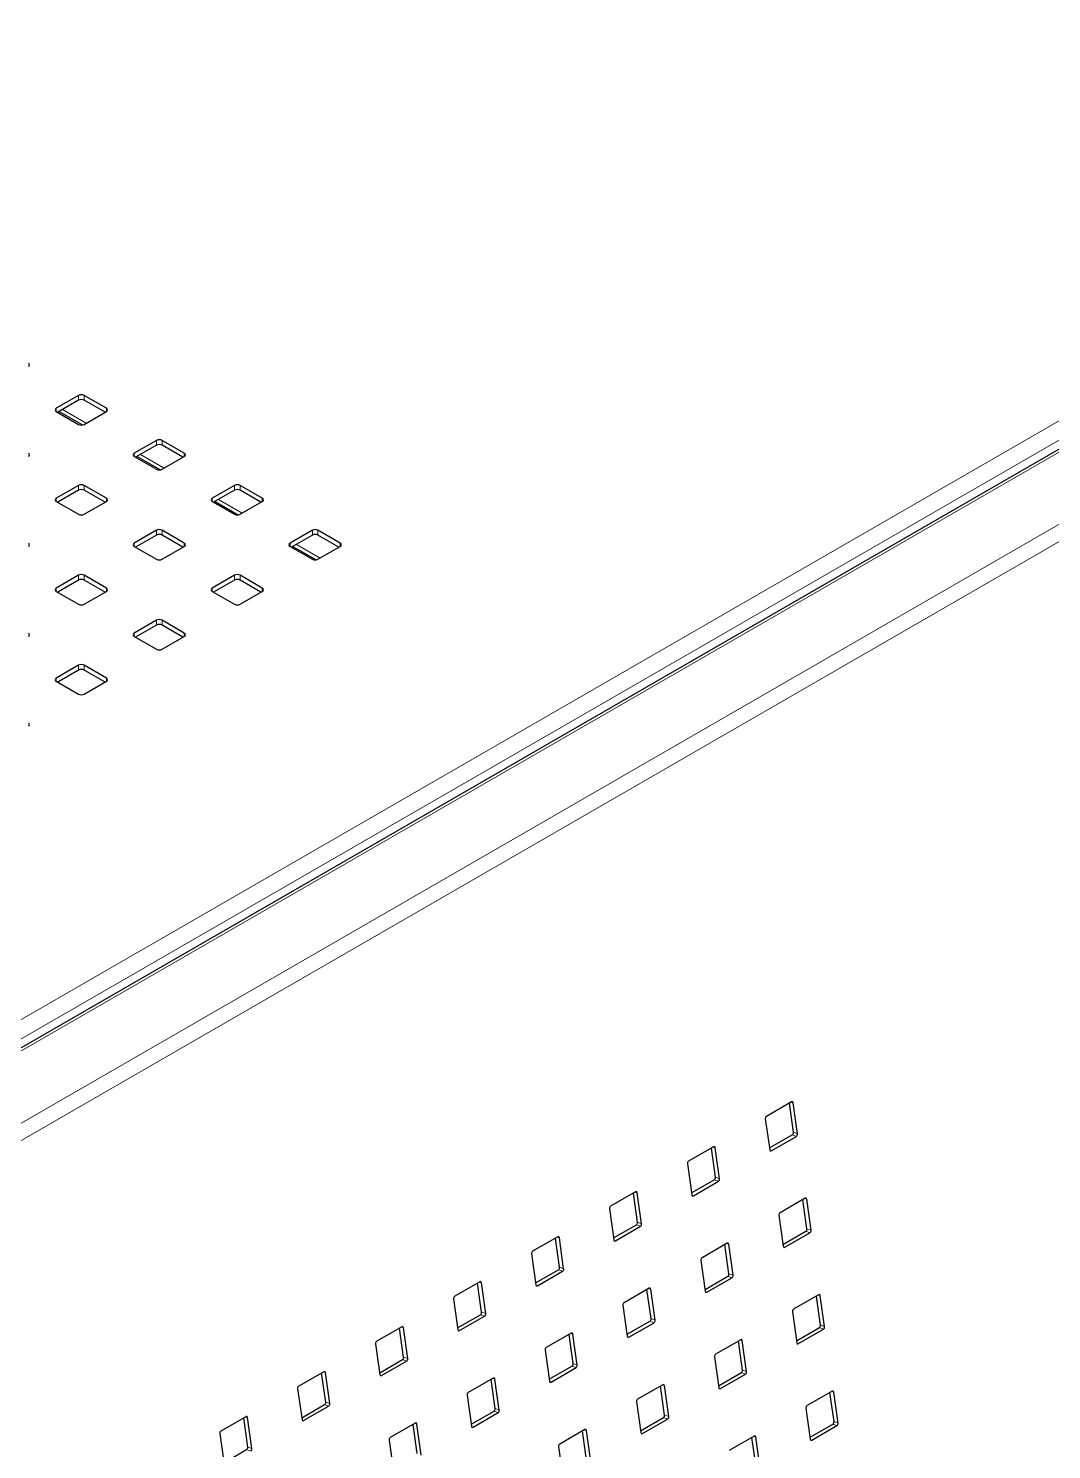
# Model space of a CAD drawing. Header units: millimetres. Extents: x -218071 to -203542, y 15363 to 51382.
# Drawn here: x -216923.21 to -216897.22, y 51084.03 to 51120.14 of the extents above; entities that cross this region are included whole.
import ezdxf

# ---------------------------------------------------------------- set-up
doc = ezdxf.new("R2010")
doc.units = ezdxf.units.MM
doc.header["$LTSCALE"] = 4
doc.layers.add('TPF-EQUIPEMENT', color=7, linetype='Continuous')

msp = doc.modelspace()

# ---------------------------------------------------------------- linework, layer by layer
at = {"layer": 'TPF-EQUIPEMENT', "color": 7, "linetype": 'Continuous', "lineweight": 25}
for p, q in [((-216812.005, 51158.526), (-216949.325, 51079.272)), ((-216921.936, 51110.818), (-216922.502, 51110.491)), ((-216921.936, 51110.695), (-216922.466, 51110.389)), ((-216921.229, 51110.491), (-216921.795, 51110.818)), ((-216921.264, 51110.389), (-216921.795, 51110.695)), ((-216922.502, 51110.41), (-216921.936, 51110.083)), ((-216922.43, 51110.41), (-216921.838, 51110.069)), ((-216921.795, 51110.083), (-216921.229, 51110.41)), ((-216919.956, 51109.675), (-216920.522, 51109.349)), ((-216919.249, 51109.349), (-216919.815, 51109.675)), ((-216920.522, 51109.267), (-216919.956, 51108.94)), ((-216919.956, 51109.553), (-216920.486, 51109.247)), ((-216920.45, 51109.268), (-216919.858, 51108.926)), ((-216919.284, 51109.247), (-216919.815, 51109.553)), ((-216919.815, 51108.94), (-216919.249, 51109.267)), ((-216921.936, 51108.532), (-216922.502, 51108.206)), ((-216921.229, 51108.206), (-216921.795, 51108.532)), ((-216917.976, 51108.532), (-216918.542, 51108.206)), ((-216917.269, 51108.206), (-216917.835, 51108.532)), ((-216921.936, 51108.41), (-216922.466, 51108.104)), ((-216921.264, 51108.104), (-216921.795, 51108.41)), ((-216917.976, 51108.41), (-216918.506, 51108.104)), ((-216917.305, 51108.104), (-216917.835, 51108.41)), ((-216922.502, 51108.124), (-216921.936, 51107.798)), ((-216921.795, 51107.798), (-216921.229, 51108.124)), ((-216918.542, 51108.124), (-216917.976, 51107.798)), ((-216918.47, 51108.125), (-216917.878, 51107.783)), ((-216917.835, 51107.798), (-216917.269, 51108.124)), ((-216919.956, 51107.39), (-216920.522, 51107.063)), ((-216919.956, 51107.267), (-216920.486, 51106.961)), ((-216919.249, 51107.063), (-216919.815, 51107.39)), ((-216919.284, 51106.961), (-216919.815, 51107.267)), ((-216915.996, 51107.39), (-216916.562, 51107.063)), ((-216915.996, 51107.267), (-216916.527, 51106.961)), ((-216915.289, 51107.063), (-216915.855, 51107.39)), ((-216915.325, 51106.961), (-216915.855, 51107.267)), ((-216920.522, 51106.982), (-216919.956, 51106.655)), ((-216919.815, 51106.655), (-216919.249, 51106.982)), ((-216916.562, 51106.982), (-216915.996, 51106.655)), ((-216916.49, 51106.982), (-216915.898, 51106.64)), ((-216915.855, 51106.655), (-216915.289, 51106.982)), ((-216921.936, 51106.247), (-216922.502, 51105.921)), ((-216921.936, 51106.125), (-216922.466, 51105.818)), ((-216921.229, 51105.921), (-216921.795, 51106.247)), ((-216921.264, 51105.818), (-216921.795, 51106.125)), ((-216917.976, 51106.247), (-216918.542, 51105.921)), ((-216917.976, 51106.125), (-216918.506, 51105.818)), ((-216917.269, 51105.921), (-216917.835, 51106.247)), ((-216917.305, 51105.818), (-216917.835, 51106.125)), ((-216922.502, 51105.839), (-216921.936, 51105.512)), ((-216921.795, 51105.512), (-216921.229, 51105.839)), ((-216918.542, 51105.839), (-216917.976, 51105.512)), ((-216917.835, 51105.512), (-216917.269, 51105.839)), ((-216919.956, 51105.104), (-216920.522, 51104.778)), ((-216919.956, 51104.982), (-216920.486, 51104.676)), ((-216919.249, 51104.778), (-216919.815, 51105.104)), ((-216919.284, 51104.676), (-216919.815, 51104.982)), ((-216920.522, 51104.696), (-216919.956, 51104.37)), ((-216919.815, 51104.37), (-216919.249, 51104.696)), ((-216921.936, 51103.962), (-216922.502, 51103.635)), ((-216921.936, 51103.839), (-216922.466, 51103.533)), ((-216921.229, 51103.635), (-216921.795, 51103.962)), ((-216921.264, 51103.533), (-216921.795, 51103.839)), ((-216922.502, 51103.554), (-216921.936, 51103.227)), ((-216921.795, 51103.227), (-216921.229, 51103.554)), ((-216903.826, 51092.866), (-216904.462, 51092.499)), ((-216903.778, 51092.094), (-216903.882, 51092.834)), ((-216903.674, 51092.055), (-216903.784, 51092.843)), ((-216904.492, 51092.435), (-216904.381, 51091.647)), ((-216904.388, 51091.695), (-216903.808, 51092.03)), ((-216904.34, 51091.624), (-216903.703, 51091.991)), ((-216905.806, 51091.724), (-216906.442, 51091.356)), ((-216905.758, 51090.952), (-216905.862, 51091.691)), ((-216905.654, 51090.913), (-216905.764, 51091.7)), ((-216906.471, 51091.292), (-216906.361, 51090.504)), ((-216906.368, 51090.553), (-216905.788, 51090.887)), ((-216906.319, 51090.481), (-216905.683, 51090.848)), ((-216907.786, 51090.581), (-216908.422, 51090.214)), ((-216907.738, 51089.809), (-216907.842, 51090.548)), ((-216907.634, 51089.77), (-216907.744, 51090.557)), ((-216908.451, 51090.149), (-216908.341, 51089.362)), ((-216903.482, 51090.416), (-216904.119, 51090.049)), ((-216903.435, 51089.644), (-216903.538, 51090.383)), ((-216903.33, 51089.605), (-216903.441, 51090.393)), ((-216908.348, 51089.41), (-216907.767, 51089.745)), ((-216904.148, 51089.984), (-216904.037, 51089.197)), ((-216909.766, 51089.438), (-216910.402, 51089.071)), ((-216909.718, 51088.666), (-216909.822, 51089.406)), ((-216909.614, 51088.627), (-216909.724, 51089.415)), ((-216908.299, 51089.338), (-216907.663, 51089.706)), ((-216904.044, 51089.245), (-216903.464, 51089.58)), ((-216903.996, 51089.174), (-216903.359, 51089.541)), ((-216905.462, 51089.273), (-216906.098, 51088.906)), ((-216905.415, 51088.501), (-216905.518, 51089.241)), ((-216905.31, 51088.462), (-216905.421, 51089.25)), ((-216910.431, 51089.007), (-216910.321, 51088.219)), ((-216906.128, 51088.842), (-216906.017, 51088.054)), ((-216911.746, 51088.295), (-216912.382, 51087.928)), ((-216910.328, 51088.267), (-216909.747, 51088.602)), ((-216910.279, 51088.196), (-216909.643, 51088.563)), ((-216906.024, 51088.102), (-216905.444, 51088.437)), ((-216905.976, 51088.031), (-216905.339, 51088.398)), ((-216911.698, 51087.524), (-216911.802, 51088.263)), ((-216911.594, 51087.485), (-216911.704, 51088.272)), ((-216907.442, 51088.131), (-216908.078, 51087.763)), ((-216907.394, 51087.359), (-216907.498, 51088.098)), ((-216907.29, 51087.32), (-216907.4, 51088.107)), ((-216903.138, 51087.966), (-216903.775, 51087.598)), ((-216902.986, 51087.155), (-216903.097, 51087.942)), ((-216912.411, 51087.864), (-216912.301, 51087.076)), ((-216908.108, 51087.699), (-216907.997, 51086.911)), ((-216903.091, 51087.194), (-216903.195, 51087.933)), ((-216912.307, 51087.125), (-216911.727, 51087.459)), ((-216912.259, 51087.053), (-216911.623, 51087.42)), ((-216908.004, 51086.96), (-216907.424, 51087.294)), ((-216907.956, 51086.888), (-216907.319, 51087.255)), ((-216903.804, 51087.534), (-216903.693, 51086.747)), ((-216913.725, 51087.153), (-216914.362, 51086.785)), ((-216913.678, 51086.381), (-216913.782, 51087.12)), ((-216913.573, 51086.342), (-216913.684, 51087.129)), ((-216909.422, 51086.988), (-216910.058, 51086.621)), ((-216909.374, 51086.216), (-216909.478, 51086.955)), ((-216909.27, 51086.177), (-216909.38, 51086.965)), ((-216903.7, 51086.795), (-216903.12, 51087.13)), ((-216903.652, 51086.723), (-216903.016, 51087.091)), ((-216914.391, 51086.721), (-216914.281, 51085.934)), ((-216910.087, 51086.556), (-216909.977, 51085.769)), ((-216905.118, 51086.823), (-216905.755, 51086.456)), ((-216905.071, 51086.051), (-216905.174, 51086.791)), ((-216904.966, 51086.012), (-216905.077, 51086.8)), ((-216914.287, 51085.982), (-216913.707, 51086.317)), ((-216914.239, 51085.91), (-216913.603, 51086.278)), ((-216909.984, 51085.817), (-216909.404, 51086.152)), ((-216905.784, 51086.391), (-216905.673, 51085.604)), ((-216915.705, 51086.01), (-216916.342, 51085.643)), ((-216915.658, 51085.238), (-216915.762, 51085.978)), ((-216915.553, 51085.199), (-216915.664, 51085.987)), ((-216911.402, 51085.845), (-216912.038, 51085.478)), ((-216911.354, 51085.073), (-216911.458, 51085.813)), ((-216911.25, 51085.034), (-216911.36, 51085.822)), ((-216909.935, 51085.745), (-216909.299, 51086.113)), ((-216905.68, 51085.652), (-216905.1, 51085.987)), ((-216905.632, 51085.581), (-216904.995, 51085.948)), ((-216916.371, 51085.579), (-216916.26, 51084.791)), ((-216912.067, 51085.414), (-216911.957, 51084.626)), ((-216907.098, 51085.68), (-216907.735, 51085.313)), ((-216907.051, 51084.908), (-216907.154, 51085.648)), ((-216906.946, 51084.869), (-216907.057, 51085.657)), ((-216902.795, 51085.515), (-216903.431, 51085.148)), ((-216902.747, 51084.743), (-216902.851, 51085.483)), ((-216902.643, 51084.704), (-216902.753, 51085.492)), ((-216916.267, 51084.839), (-216915.687, 51085.174)), ((-216916.219, 51084.768), (-216915.583, 51085.135)), ((-216907.764, 51085.249), (-216907.653, 51084.461)), ((-216903.46, 51085.084), (-216903.35, 51084.296)), ((-216917.685, 51084.867), (-216918.322, 51084.5)), ((-216917.638, 51084.095), (-216917.741, 51084.835)), ((-216917.533, 51084.056), (-216917.644, 51084.844)), ((-216913.382, 51084.702), (-216914.018, 51084.335)), ((-216911.964, 51084.674), (-216911.383, 51085.009)), ((-216911.915, 51084.603), (-216911.279, 51084.97)), ((-216907.66, 51084.509), (-216907.08, 51084.844)), ((-216907.612, 51084.438), (-216906.975, 51084.805)), ((-216918.351, 51084.436), (-216918.24, 51083.648)), ((-216913.334, 51083.931), (-216913.438, 51084.67)), ((-216913.23, 51083.892), (-216913.34, 51084.679)), ((-216909.078, 51084.538), (-216909.714, 51084.17)), ((-216909.03, 51083.766), (-216909.134, 51084.505)), ((-216908.926, 51083.727), (-216909.037, 51084.514)), ((-216904.774, 51084.373), (-216905.411, 51084.005)), ((-216904.727, 51083.601), (-216904.831, 51084.34)), ((-216904.622, 51083.562), (-216904.733, 51084.349)), ((-216903.356, 51084.344), (-216902.776, 51084.679)), ((-216903.308, 51084.273), (-216902.672, 51084.64)), ((-216918.247, 51083.696), (-216917.667, 51084.031)), ((-216914.047, 51084.271), (-216913.937, 51083.483)), ((-216909.744, 51084.106), (-216909.633, 51083.319))]:
    msp.add_line(p, q, dxfattribs=at)
at = {"layer": 'TPF-EQUIPEMENT', "color": 8, "linetype": 'Continuous', "lineweight": 18}
for p, q in [((-216949.213, 51079.261), (-216811.893, 51158.515)), ((-216949.725, 51079.761), (-216814.385, 51157.872)), ((-216949.609, 51079.338), (-216814.077, 51157.56)), ((-216947.623, 51078.344), (-216810.303, 51157.597)), ((-216947.414, 51078.021), (-216810.094, 51157.274)), ((-216921.936, 51110.695), (-216921.936, 51110.818)), ((-216921.795, 51110.695), (-216921.795, 51110.818)), ((-216922.502, 51110.41), (-216922.502, 51110.491)), ((-216921.741, 51110.114), (-216922.342, 51110.461)), ((-216921.229, 51110.41), (-216921.229, 51110.491)), ((-216919.956, 51109.553), (-216919.956, 51109.675)), ((-216919.815, 51109.553), (-216919.815, 51109.675)), ((-216920.522, 51109.267), (-216920.522, 51109.349)), ((-216919.761, 51108.972), (-216920.362, 51109.318)), ((-216919.249, 51109.267), (-216919.249, 51109.349)), ((-216921.936, 51108.41), (-216921.936, 51108.532)), ((-216921.795, 51108.41), (-216921.795, 51108.532)), ((-216917.976, 51108.41), (-216917.976, 51108.532)), ((-216917.835, 51108.41), (-216917.835, 51108.532)), ((-216922.502, 51108.124), (-216922.502, 51108.206)), ((-216921.229, 51108.124), (-216921.229, 51108.206)), ((-216918.542, 51108.124), (-216918.542, 51108.206)), ((-216917.781, 51107.829), (-216918.382, 51108.176)), ((-216917.269, 51108.124), (-216917.269, 51108.206)), ((-216919.956, 51107.267), (-216919.956, 51107.39)), ((-216919.815, 51107.267), (-216919.815, 51107.39)), ((-216915.996, 51107.267), (-216915.996, 51107.39)), ((-216915.855, 51107.267), (-216915.855, 51107.39)), ((-216920.522, 51106.982), (-216920.522, 51107.063)), ((-216919.249, 51106.982), (-216919.249, 51107.063)), ((-216916.562, 51106.982), (-216916.562, 51107.063)), ((-216915.801, 51106.686), (-216916.402, 51107.033)), ((-216915.289, 51106.982), (-216915.289, 51107.063)), ((-216921.936, 51106.125), (-216921.936, 51106.247)), ((-216921.795, 51106.125), (-216921.795, 51106.247)), ((-216917.976, 51106.125), (-216917.976, 51106.247)), ((-216917.835, 51106.125), (-216917.835, 51106.247)), ((-216922.502, 51105.839), (-216922.502, 51105.921)), ((-216921.229, 51105.839), (-216921.229, 51105.921)), ((-216918.542, 51105.839), (-216918.542, 51105.921)), ((-216917.269, 51105.839), (-216917.269, 51105.921)), ((-216919.956, 51104.982), (-216919.956, 51105.104)), ((-216919.815, 51104.982), (-216919.815, 51105.104)), ((-216920.522, 51104.696), (-216920.522, 51104.778)), ((-216919.249, 51104.696), (-216919.249, 51104.778)), ((-216921.936, 51103.839), (-216921.936, 51103.962)), ((-216921.795, 51103.839), (-216921.795, 51103.962)), ((-216922.502, 51103.554), (-216922.502, 51103.635)), ((-216921.229, 51103.554), (-216921.229, 51103.635)), ((-216903.834, 51092.861), (-216903.784, 51092.843)), ((-216903.808, 51092.03), (-216903.703, 51091.991)), ((-216903.778, 51092.094), (-216903.674, 51092.055)), ((-216905.814, 51091.719), (-216905.764, 51091.7)), ((-216904.379, 51091.639), (-216904.34, 51091.624)), ((-216905.788, 51090.887), (-216905.683, 51090.848)), ((-216905.758, 51090.952), (-216905.654, 51090.913)), ((-216907.794, 51090.576), (-216907.744, 51090.557)), ((-216906.359, 51090.496), (-216906.319, 51090.481)), ((-216903.49, 51090.411), (-216903.441, 51090.393)), ((-216907.767, 51089.745), (-216907.663, 51089.706)), ((-216907.738, 51089.809), (-216907.634, 51089.77)), ((-216909.774, 51089.433), (-216909.724, 51089.415)), ((-216903.464, 51089.58), (-216903.359, 51089.541)), ((-216903.435, 51089.644), (-216903.33, 51089.605)), ((-216908.339, 51089.353), (-216908.299, 51089.338)), ((-216905.47, 51089.268), (-216905.421, 51089.25)), ((-216904.035, 51089.188), (-216903.996, 51089.174)), ((-216909.718, 51088.666), (-216909.614, 51088.627)), ((-216909.747, 51088.602), (-216909.643, 51088.563)), ((-216905.444, 51088.437), (-216905.339, 51088.398)), ((-216905.415, 51088.501), (-216905.31, 51088.462)), ((-216911.754, 51088.291), (-216911.704, 51088.272)), ((-216910.319, 51088.21), (-216910.279, 51088.196)), ((-216907.45, 51088.126), (-216907.4, 51088.107)), ((-216906.015, 51088.046), (-216905.976, 51088.031)), ((-216903.147, 51087.961), (-216903.097, 51087.942)), ((-216911.727, 51087.459), (-216911.623, 51087.42)), ((-216911.698, 51087.524), (-216911.594, 51087.485)), ((-216907.424, 51087.294), (-216907.319, 51087.255)), ((-216907.394, 51087.359), (-216907.29, 51087.32)), ((-216913.734, 51087.148), (-216913.684, 51087.129)), ((-216912.299, 51087.068), (-216912.259, 51087.053)), ((-216909.43, 51086.983), (-216909.38, 51086.965)), ((-216907.995, 51086.903), (-216907.956, 51086.888)), ((-216903.12, 51087.13), (-216903.016, 51087.091)), ((-216903.091, 51087.194), (-216902.986, 51087.155)), ((-216905.127, 51086.818), (-216905.077, 51086.8)), ((-216903.691, 51086.738), (-216903.652, 51086.723)), ((-216913.707, 51086.317), (-216913.603, 51086.278)), ((-216913.678, 51086.381), (-216913.573, 51086.342)), ((-216909.404, 51086.152), (-216909.299, 51086.113)), ((-216909.374, 51086.216), (-216909.27, 51086.177)), ((-216915.714, 51086.005), (-216915.664, 51085.987)), ((-216914.279, 51085.925), (-216914.239, 51085.91)), ((-216911.41, 51085.84), (-216911.36, 51085.822)), ((-216905.1, 51085.987), (-216904.995, 51085.948)), ((-216905.071, 51086.051), (-216904.966, 51086.012)), ((-216909.975, 51085.76), (-216909.935, 51085.745)), ((-216907.106, 51085.675), (-216907.057, 51085.657)), ((-216905.671, 51085.595), (-216905.632, 51085.581)), ((-216902.803, 51085.511), (-216902.753, 51085.492)), ((-216915.687, 51085.174), (-216915.583, 51085.135)), ((-216915.658, 51085.238), (-216915.553, 51085.199)), ((-216911.354, 51085.073), (-216911.25, 51085.034)), ((-216917.694, 51084.863), (-216917.644, 51084.844)), ((-216916.258, 51084.782), (-216916.219, 51084.768)), ((-216913.39, 51084.698), (-216913.34, 51084.679)), ((-216911.383, 51085.009), (-216911.279, 51084.97)), ((-216907.08, 51084.844), (-216906.975, 51084.805)), ((-216907.051, 51084.908), (-216906.946, 51084.869)), ((-216902.747, 51084.743), (-216902.643, 51084.704)), ((-216911.955, 51084.618), (-216911.915, 51084.603)), ((-216909.086, 51084.533), (-216909.037, 51084.514)), ((-216907.651, 51084.453), (-216907.612, 51084.438)), ((-216904.783, 51084.368), (-216904.733, 51084.349)), ((-216902.776, 51084.679), (-216902.672, 51084.64)), ((-216917.667, 51084.031), (-216917.562, 51083.992)), ((-216917.638, 51084.095), (-216917.533, 51084.056)), ((-216903.348, 51084.288), (-216903.308, 51084.273))]:
    msp.add_line(p, q, dxfattribs=at)
at = {"layer": 'TPF-EQUIPEMENT', "color": 7, "linetype": 'Continuous', "lineweight": 25}
for centre, radius, start, end in [((-216923.224, 51111.593), 0.0436, 290.7714, 69.2286), ((-216921.865, 51110.681), 0.154, 62.616, 117.384), ((-216921.865, 51110.559), 0.154, 62.616, 117.384), ((-216922.486, 51110.45), 0.0436, 110.7714, 249.2286), ((-216921.244, 51110.45), 0.0436, 290.7714, 69.2286), ((-216921.865, 51110.22), 0.154, 242.616, 297.384), ((-216919.885, 51109.539), 0.154, 62.616, 117.384), ((-216923.224, 51109.308), 0.0436, 290.7714, 69.2286), ((-216920.506, 51109.308), 0.0436, 110.7714, 249.2286), ((-216919.885, 51109.416), 0.154, 62.616, 117.384), ((-216919.264, 51109.308), 0.0436, 290.7714, 69.2286), ((-216919.885, 51109.077), 0.154, 242.616, 297.384), ((-216921.865, 51108.396), 0.154, 62.616, 117.384), ((-216917.905, 51108.396), 0.154, 62.616, 117.384), ((-216922.486, 51108.165), 0.0436, 110.7714, 249.2286), ((-216921.865, 51108.273), 0.154, 62.616, 117.384), ((-216921.244, 51108.165), 0.0436, 290.7714, 69.2286), ((-216918.526, 51108.165), 0.0436, 110.7714, 249.2286), ((-216917.905, 51108.273), 0.154, 62.616, 117.384), ((-216917.285, 51108.165), 0.0436, 290.7714, 69.2286), ((-216921.865, 51107.934), 0.154, 242.616, 297.384), ((-216917.905, 51107.934), 0.154, 242.616, 297.384), ((-216919.885, 51107.253), 0.154, 62.616, 117.384), ((-216919.885, 51107.131), 0.154, 62.616, 117.384), ((-216915.926, 51107.253), 0.154, 62.616, 117.384), ((-216915.926, 51107.131), 0.154, 62.616, 117.384), ((-216923.224, 51107.022), 0.0436, 290.7714, 69.2286), ((-216920.506, 51107.022), 0.0436, 110.7714, 249.2286), ((-216919.264, 51107.022), 0.0436, 290.7714, 69.2286), ((-216916.547, 51107.022), 0.0436, 110.7714, 249.2286), ((-216915.305, 51107.022), 0.0436, 290.7714, 69.2286), ((-216919.885, 51106.792), 0.154, 242.616, 297.384), ((-216915.926, 51106.792), 0.154, 242.616, 297.384), ((-216921.865, 51106.111), 0.154, 62.616, 117.384), ((-216921.865, 51105.988), 0.154, 62.616, 117.384), ((-216917.905, 51106.111), 0.154, 62.616, 117.384), ((-216917.905, 51105.988), 0.154, 62.616, 117.384), ((-216922.486, 51105.88), 0.0436, 110.7714, 249.2286), ((-216921.244, 51105.88), 0.0436, 290.7714, 69.2286), ((-216918.526, 51105.88), 0.0436, 110.7714, 249.2286), ((-216917.285, 51105.88), 0.0436, 290.7714, 69.2286), ((-216921.865, 51105.649), 0.154, 242.616, 297.384), ((-216917.905, 51105.649), 0.154, 242.616, 297.384), ((-216919.885, 51104.968), 0.154, 62.616, 117.384), ((-216919.885, 51104.845), 0.154, 62.616, 117.384), ((-216923.224, 51104.737), 0.0436, 290.7714, 69.2286), ((-216920.506, 51104.737), 0.0436, 110.7714, 249.2286), ((-216919.264, 51104.737), 0.0436, 290.7714, 69.2286), ((-216919.885, 51104.506), 0.154, 242.616, 297.384), ((-216921.865, 51103.825), 0.154, 62.616, 117.384), ((-216921.865, 51103.703), 0.154, 62.616, 117.384), ((-216922.486, 51103.594), 0.0436, 110.7714, 249.2286), ((-216921.244, 51103.594), 0.0436, 290.7714, 69.2286), ((-216921.865, 51103.364), 0.154, 242.616, 297.384), ((-216923.224, 51102.452), 0.0436, 290.7714, 69.2286), ((-216903.812, 51092.843), 0.027, 358.9775, 122.2879), ((-216904.425, 51092.443), 0.0672, 123.9011, 187.1338), ((-216903.845, 51092.086), 0.0672, 303.9011, 7.1338), ((-216903.741, 51092.047), 0.0672, 303.9011, 7.1338), ((-216905.791, 51091.701), 0.027, 358.9775, 122.2879), ((-216904.354, 51091.647), 0.027, 178.9775, 302.2879), ((-216906.405, 51091.3), 0.0672, 123.9011, 187.1338), ((-216905.825, 51090.943), 0.0672, 303.9011, 7.1338), ((-216905.721, 51090.904), 0.0672, 303.9011, 7.1338), ((-216907.771, 51090.558), 0.027, 358.9775, 122.2879), ((-216906.334, 51090.504), 0.027, 178.9775, 302.2879), ((-216908.385, 51090.158), 0.0672, 123.9011, 187.1338), ((-216903.468, 51090.393), 0.027, 358.9775, 122.2879), ((-216907.805, 51089.801), 0.0672, 303.9011, 7.1338), ((-216907.7, 51089.762), 0.0672, 303.9011, 7.1338), ((-216904.081, 51089.993), 0.0672, 123.9011, 187.1338), ((-216909.751, 51089.415), 0.027, 358.9775, 122.2879), ((-216903.501, 51089.636), 0.0672, 303.9011, 7.1338), ((-216903.397, 51089.597), 0.0672, 303.9011, 7.1338), ((-216910.365, 51089.015), 0.0672, 123.9011, 187.1338), ((-216908.314, 51089.361), 0.027, 178.9775, 302.2879), ((-216905.448, 51089.25), 0.027, 358.9775, 122.2879), ((-216904.01, 51089.196), 0.027, 178.9775, 302.2879), ((-216909.785, 51088.658), 0.0672, 303.9011, 7.1338), ((-216906.061, 51088.85), 0.0672, 123.9011, 187.1338), ((-216911.731, 51088.273), 0.027, 358.9775, 122.2879), ((-216909.68, 51088.619), 0.0672, 303.9011, 7.1338), ((-216905.481, 51088.493), 0.0672, 303.9011, 7.1338), ((-216905.377, 51088.454), 0.0672, 303.9011, 7.1338), ((-216910.294, 51088.219), 0.027, 178.9775, 302.2879), ((-216907.428, 51088.108), 0.027, 358.9775, 122.2879), ((-216905.99, 51088.054), 0.027, 178.9775, 302.2879), ((-216903.124, 51087.943), 0.027, 358.9775, 122.2879), ((-216912.344, 51087.872), 0.0672, 123.9011, 187.1338), ((-216908.041, 51087.707), 0.0672, 123.9011, 187.1338), ((-216903.737, 51087.543), 0.0672, 123.9011, 187.1338), ((-216911.765, 51087.515), 0.0672, 303.9011, 7.1338), ((-216911.66, 51087.476), 0.0672, 303.9011, 7.1338), ((-216907.461, 51087.35), 0.0672, 303.9011, 7.1338), ((-216907.357, 51087.311), 0.0672, 303.9011, 7.1338), ((-216913.711, 51087.13), 0.027, 358.9775, 122.2879), ((-216912.274, 51087.076), 0.027, 178.9775, 302.2879), ((-216909.407, 51086.965), 0.027, 358.9775, 122.2879), ((-216907.97, 51086.911), 0.027, 178.9775, 302.2879), ((-216903.158, 51087.185), 0.0672, 303.9011, 7.1338), ((-216903.053, 51087.146), 0.0672, 303.9011, 7.1338), ((-216914.324, 51086.73), 0.0672, 123.9011, 187.1338), ((-216910.021, 51086.565), 0.0672, 123.9011, 187.1338), ((-216905.104, 51086.8), 0.027, 358.9775, 122.2879), ((-216903.666, 51086.746), 0.027, 178.9775, 302.2879), ((-216913.745, 51086.372), 0.0672, 303.9011, 7.1338), ((-216913.64, 51086.333), 0.0672, 303.9011, 7.1338), ((-216909.441, 51086.208), 0.0672, 303.9011, 7.1338), ((-216909.337, 51086.169), 0.0672, 303.9011, 7.1338), ((-216905.717, 51086.4), 0.0672, 123.9011, 187.1338), ((-216915.691, 51085.987), 0.027, 358.9775, 122.2879), ((-216914.254, 51085.933), 0.027, 178.9775, 302.2879), ((-216911.387, 51085.822), 0.027, 358.9775, 122.2879), ((-216909.95, 51085.768), 0.027, 178.9775, 302.2879), ((-216905.137, 51086.043), 0.0672, 303.9011, 7.1338), ((-216905.033, 51086.004), 0.0672, 303.9011, 7.1338), ((-216916.304, 51085.587), 0.0672, 123.9011, 187.1338), ((-216912.001, 51085.422), 0.0672, 123.9011, 187.1338), ((-216907.084, 51085.657), 0.027, 358.9775, 122.2879), ((-216905.646, 51085.603), 0.027, 178.9775, 302.2879), ((-216902.78, 51085.492), 0.027, 358.9775, 122.2879), ((-216915.725, 51085.23), 0.0672, 303.9011, 7.1338), ((-216915.62, 51085.191), 0.0672, 303.9011, 7.1338), ((-216911.421, 51085.065), 0.0672, 303.9011, 7.1338), ((-216907.697, 51085.257), 0.0672, 123.9011, 187.1338), ((-216903.393, 51085.092), 0.0672, 123.9011, 187.1338), ((-216917.671, 51084.845), 0.027, 358.9775, 122.2879), ((-216916.233, 51084.791), 0.027, 178.9775, 302.2879), ((-216913.367, 51084.68), 0.027, 358.9775, 122.2879), ((-216911.316, 51085.026), 0.0672, 303.9011, 7.1338), ((-216907.117, 51084.9), 0.0672, 303.9011, 7.1338), ((-216907.013, 51084.861), 0.0672, 303.9011, 7.1338), ((-216902.814, 51084.735), 0.0672, 303.9011, 7.1338), ((-216902.709, 51084.696), 0.0672, 303.9011, 7.1338), ((-216918.284, 51084.444), 0.0672, 123.9011, 187.1338), ((-216913.981, 51084.279), 0.0672, 123.9011, 187.1338), ((-216911.93, 51084.626), 0.027, 178.9775, 302.2879), ((-216909.064, 51084.515), 0.027, 358.9775, 122.2879), ((-216907.626, 51084.461), 0.027, 178.9775, 302.2879), ((-216904.76, 51084.35), 0.027, 358.9775, 122.2879), ((-216917.704, 51084.087), 0.0672, 303.9011, 7.1338), ((-216917.6, 51084.048), 0.0672, 303.9011, 7.1338), ((-216909.677, 51084.114), 0.0672, 123.9011, 187.1338), ((-216903.323, 51084.296), 0.027, 178.9775, 302.2879)]:
    msp.add_arc(centre, radius, start, end, dxfattribs=at)

doc.saveas('drawing.dxf')
